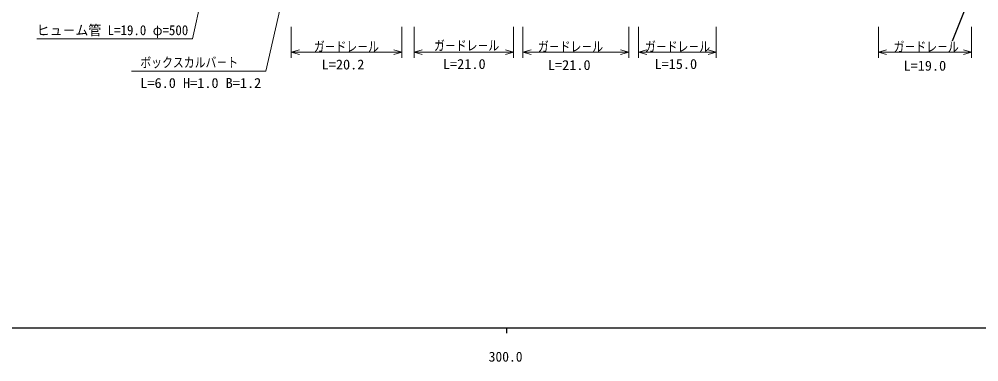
# Model space of a CAD drawing. Units: millimetres, scale not verified. Extents: x 40000 to 680000, y 20000 to 380000.
# Drawn here: x 278322 to 454934, y 198715 to 261834 of the extents above; entities that cross this region are included whole.
import ezdxf
from ezdxf.enums import TextEntityAlignment as Align

# ---------------------------------------------------------------- set-up
doc = ezdxf.new("R2010")
doc.units = ezdxf.units.MM
doc.header["$LTSCALE"] = 1000
for name, color, linetype, lineweight in [('M-BGD', 7, 'Continuous', 25), ('M-STR-HTXT', 7, 'Continuous', 13), ('M-TTL-BAND', 7, 'Continuous', 25)]:
    doc.layers.add(name, color=color, linetype=linetype, lineweight=lineweight)
doc.styles.add('ＭＳ ゴシック', font='')
doc.styles.get('ＭＳ ゴシック').set_extended_font_data('MS Gothic')

msp = doc.modelspace()

# ---------------------------------------------------------------- linework, layer by layer
at = {"layer": 'M-BGD'}
msp.add_line((450090, 257861), (475238, 320301), dxfattribs=at)
at = {"layer": 'M-STR-HTXT'}
for p, q in [((317609, 291698), (310228, 258191)), ((332565, 291601), (323727, 252267)), ((328394, 260428), (328394, 254739)), ((348748, 254739), (348748, 260428)), ((350985, 254739), (350985, 260428)), ((369314, 254739), (369314, 260428)), ((371019, 254739), (371019, 260428)), ((390520, 254739), (390520, 260428)), ((392332, 254739), (392332, 260428)), ((406611, 254739), (406611, 260428)), ((436449, 254739), (436449, 260428)), ((453606, 254739), (453606, 260428)), ((310228, 258191), (281544, 258191)), ((328394, 255739), (329894, 256159)), ((347248, 256159), (348748, 255739)), ((350985, 255739), (352485, 256159)), ((367814, 256159), (369314, 255739)), ((371019, 255739), (372519, 256159)), ((389020, 256159), (390520, 255739)), ((392332, 255739), (393832, 256159)), ((405111, 256159), (406611, 255739)), ((436449, 255739), (437949, 256159)), ((452106, 256159), (453606, 255739)), ((329894, 255319), (328394, 255739)), ((328394, 255739), (348748, 255739)), ((348748, 255739), (347248, 255319)), ((352485, 255319), (350985, 255739)), ((350985, 255739), (369314, 255739)), ((369314, 255739), (367814, 255319)), ((372519, 255319), (371019, 255739)), ((371019, 255739), (390520, 255739)), ((390520, 255739), (389020, 255319)), ((393832, 255319), (392332, 255739)), ((392332, 255739), (406611, 255739)), ((406611, 255739), (405111, 255319)), ((437949, 255319), (436449, 255739)), ((436449, 255739), (453606, 255739)), ((453606, 255739), (452106, 255319)), ((323727, 252267), (298961, 252267))]:
    msp.add_line(p, q, dxfattribs=at)
at = {"layer": 'M-TTL-BAND'}
for p, q in [((40000, 205000), (579000, 205000)), ((368000, 205000), (368000, 204000))]:
    msp.add_line(p, q, dxfattribs=at)

# ---------------------------------------------------------------- texts
at = {"layer": 'M-STR-HTXT', "style": 'ＭＳ ゴシック'}
for s, width, p in [('ヒュ－ム管 L=19.0 φ=500', 0.95, (281544, 258340)), ('ガ－ドレ－ル', 0.8, (332537, 255316)), ('ガ－ドレ－ル', 0.8, (354666, 255510)), ('ガ－ドレ－ル', 0.8, (373787, 255316)), ('ガ－ドレ－ル', 0.8, (393490, 255316)), ('ガ－ドレ－ル', 0.8, (439250, 255291)), ('ボックスカルバ－ト', 0.8, (300613, 252401)), ('L=20.2', 1.05, (333993, 252016)), ('L=21.0', 1.05, (356316, 252113)), ('L=15.0', 1.05, (395237, 252113)), ('L=21.0', 1.05, (375631, 251919)), ('L=19.0', 1.05, (441071, 251800)), ('L=6.0 H=1.0 B=1.2', 1.05, (300613, 248613))]:
    msp.add_text(s, height=1833, dxfattribs=dict(at, width=width)).set_placement(p, align=Align.BOTTOM_LEFT)
at = {"layer": 'M-TTL-BAND', "style": 'ＭＳ ゴシック'}
msp.add_text('300.0', height=1833, dxfattribs=at).set_placement((367844, 198195), align=Align.BOTTOM_CENTER)

doc.saveas('drawing.dxf')
